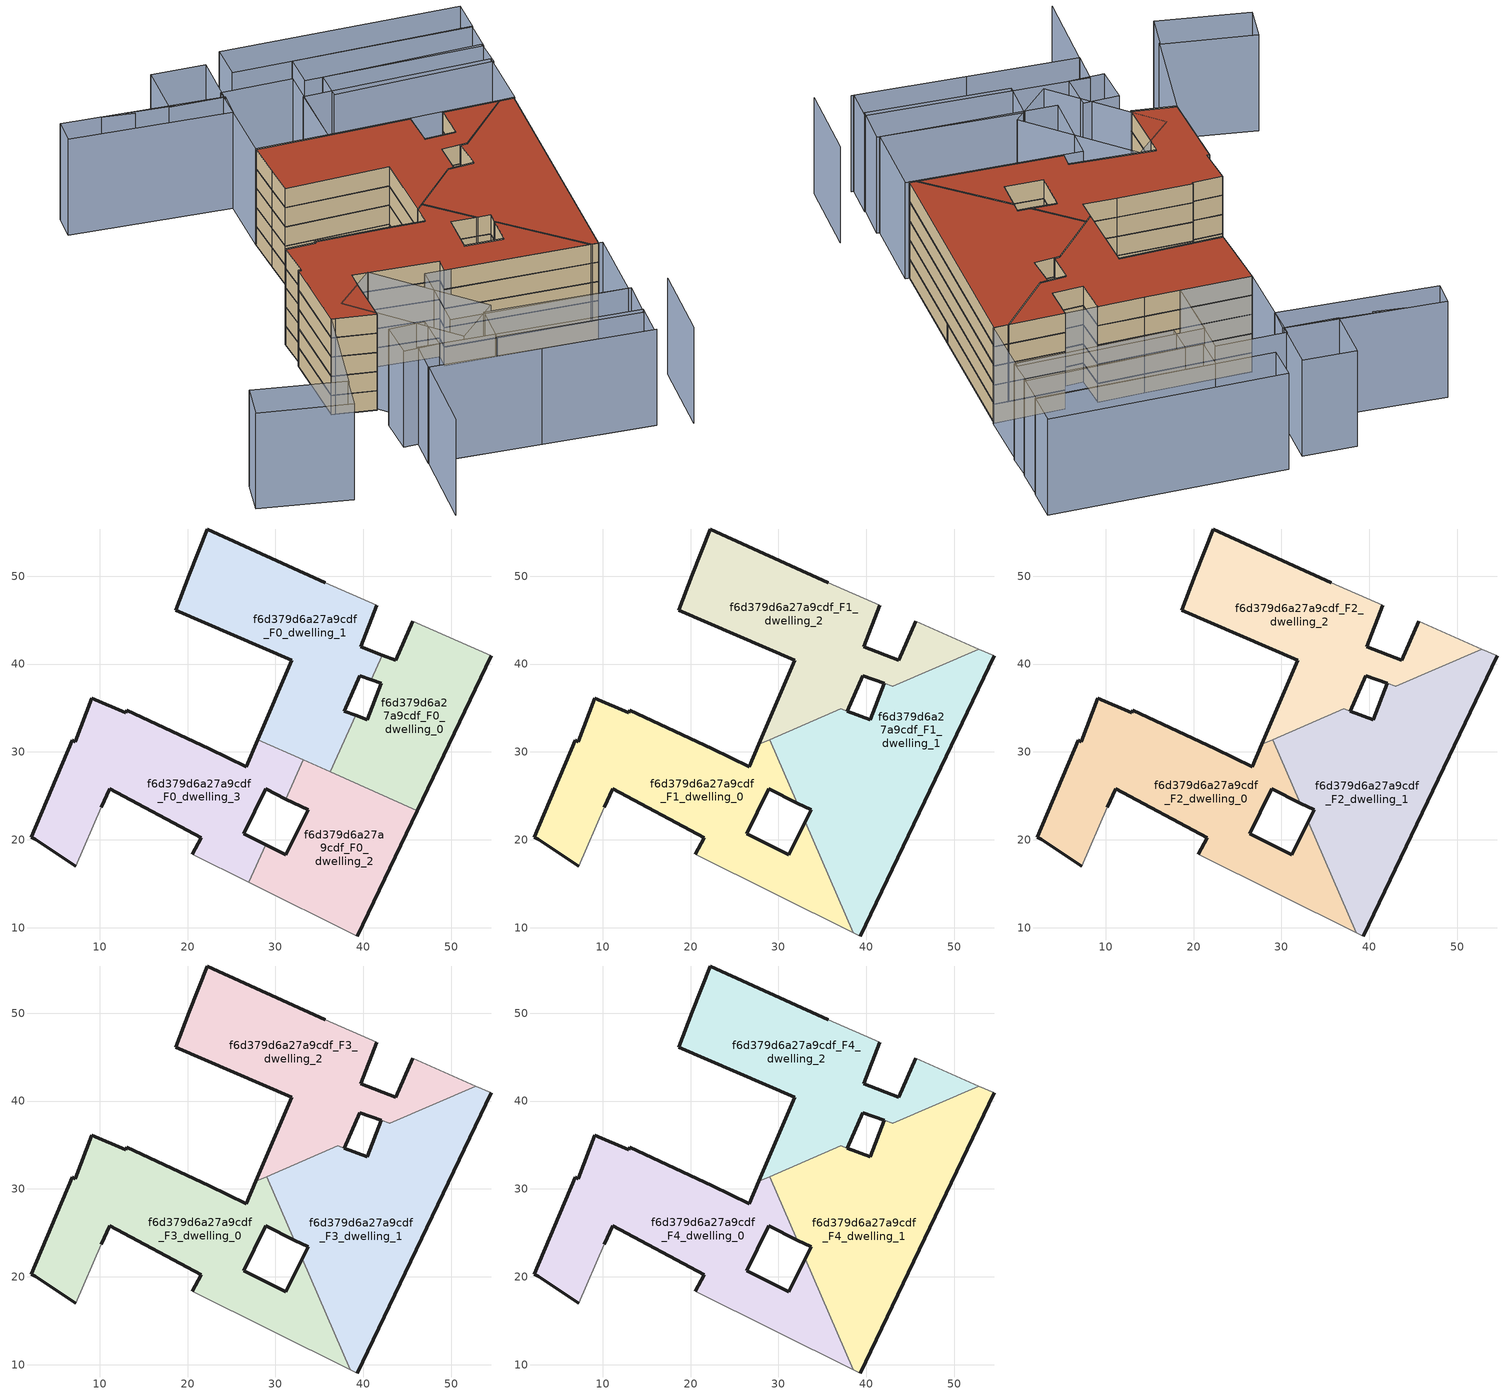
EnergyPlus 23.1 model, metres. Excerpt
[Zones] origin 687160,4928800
f6d379d6a27a9cdf_F0_dwelling_0
 floor ground (EU_floor_Construction): 46.1,23.32 54.52,40.92 45.61,44.87 43.67,40.41 42.17,41 40.92,38.2 42,37.81 40.44,33.65 39.11,34.15 36.24,27.72 z0
 wall outside (EU_wall_Construction): 54.52,40.92 46.1,23.32 / 39.11,34.15 40.44,33.65 42,37.81 40.92,38.2 / 42.17,41 43.67,40.41 45.61,44.87 z0:3
 wall to f6d379d6a27a9cdf_F0_dwelling_1 (EU_wall_Construction): 36.24,27.72 39.11,34.15 / 40.92,38.2 42.17,41 z0:3
 wall adiabatic (EU_wall_Construction): 45.61,44.87 54.52,40.92 z0:3
 wall to f6d379d6a27a9cdf_F0_dwelling_2 (EU_wall_Construction): 46.1,23.32 36.24,27.72 z0:3
f6d379d6a27a9cdf_F0_dwelling_1
 floor ground (EU_floor_Construction): 36.24,27.72 39.11,34.15 37.82,34.64 39.58,38.69 40.92,38.2 42.17,41 39.68,41.99 41.53,46.68 35.67,49.27 22.21,55.36 20.2,50.15 18.65,46.11 31.85,40.46 27.98,31.41 z0
 wall outside (EU_wall_Construction): 27.98,31.41 31.85,40.46 18.65,46.11 20.2,50.15 22.21,55.36 35.67,49.27 / 41.53,46.68 39.68,41.99 42.17,41 / 40.92,38.2 39.58,38.69 37.82,34.64 39.11,34.15 z0:3
 wall adiabatic (EU_wall_Construction): 35.67,49.27 41.53,46.68 z0:3
 wall to f6d379d6a27a9cdf_F0_dwelling_3 (EU_wall_Construction): 33.18,29.09 27.98,31.41 z0:3
 wall to f6d379d6a27a9cdf_F0_dwelling_2 (EU_wall_Construction): 36.24,27.73 33.19,29.09 z0:3
f6d379d6a27a9cdf_F0_dwelling_2
 floor ground (EU_floor_Construction): 39.29,9.07 46.1,23.32 33.19,29.09 31.2,24.64 33.7,23.41 31.19,18.31 28.88,19.45 26.96,15.17 z0
 wall outside (EU_wall_Construction): 46.1,23.32 39.29,9.07 / 28.88,19.45 31.19,18.31 33.7,23.41 31.2,24.64 z0:3
 wall to f6d379d6a27a9cdf_F0_dwelling_3 (EU_wall_Construction): 31.2,24.64 33.19,29.09 / 26.96,15.17 28.88,19.45 z0:3
 wall adiabatic (EU_wall_Construction): 39.29,9.07 26.96,15.17 z0:3
f6d379d6a27a9cdf_F0_dwelling_3
 floor ground (EU_floor_Construction): 28.88,19.45 26.37,20.69 28.87,25.79 31.2,24.64 33.19,29.09 27.98,31.41 26.65,28.3 22.46,30.37 13.06,34.72 12.95,34.46 9.1,36.1 7.23,31.19 6.9,31.33 2.24,20.31 2.67,20.07 7.31,17.01 10.18,23.74 11.17,25.79 21.55,20.23 20.54,18.34 26.96,15.17 z0
 wall outside (EU_wall_Construction): 7.31,17.01 2.67,20.07 2.24,20.31 6.9,31.33 7.23,31.19 9.1,36.1 12.95,34.46 13.06,34.72 22.46,30.37 26.65,28.3 27.98,31.41 / 31.2,24.64 28.87,25.79 26.37,20.69 28.88,19.45 / 20.54,18.34 21.55,20.23 11.17,25.79 10.18,23.74 z0:3
 wall adiabatic (EU_wall_Construction): 10.18,23.74 7.31,17.01 / 26.96,15.17 20.54,18.34 z0:3
f6d379d6a27a9cdf_F1_dwelling_0
 floor to f6d379d6a27a9cdf_F0_dwelling_3 (EU_floor_Construction): 26.96,15.17 28.88,19.45 26.37,20.69 28.87,25.79 31.2,24.64 31.57,25.48 29.24,30.85 28.5,31.18 27.75,30.86 26.65,28.3 22.46,30.37 13.06,34.72 12.95,34.46 9.1,36.1 7.23,31.19 6.9,31.33 2.24,20.31 2.67,20.07 7.31,17.01 10.18,23.74 11.17,25.79 21.55,20.23 20.54,18.34 z3
 floor to f6d379d6a27a9cdf_F0_dwelling_1 (EU_floor_Construction): 29.24,30.85 29.01,31.4 28.5,31.18 z3
 floor to f6d379d6a27a9cdf_F0_dwelling_2 (EU_floor_Construction): 38.51,9.46 33.05,22.07 31.19,18.31 28.88,19.45 26.96,15.17 z3; 32.13,24.18 31.57,25.48 31.2,24.64 z3
 wall outside (EU_wall_Construction): 7.31,17.01 2.67,20.07 2.24,20.31 6.9,31.33 7.23,31.19 9.1,36.1 12.95,34.46 13.06,34.72 22.46,30.37 26.65,28.3 27.75,30.86 / 32.13,24.18 28.87,25.79 28.78,25.59 26.37,20.69 31.19,18.31 33.05,22.07 / 20.54,18.34 21.55,20.23 11.17,25.79 10.18,23.74 z3:6
 wall adiabatic (EU_wall_Construction): 10.18,23.74 7.31,17.01 / 38.51,9.46 20.54,18.34 z3:6
 wall to f6d379d6a27a9cdf_F1_dwelling_1 (EU_wall_Construction): 29.01,31.4 32.13,24.18 / 33.05,22.07 38.51,9.46 z3:6
 wall to f6d379d6a27a9cdf_F1_dwelling_2 (EU_wall_Construction): 27.75,30.86 29.01,31.4 z3:6
f6d379d6a27a9cdf_F1_dwelling_1
 floor to f6d379d6a27a9cdf_F0_dwelling_0 (EU_floor_Construction): 46.1,23.32 54.52,40.92 52.77,41.7 42.98,37.45 42,37.81 40.44,33.65 39.11,34.15 36.24,27.72 z3
 floor to f6d379d6a27a9cdf_F0_dwelling_2 (EU_floor_Construction): 39.29,9.07 46.1,23.32 33.19,29.09 31.57,25.48 32.13,24.18 33.7,23.41 33.05,22.07 38.51,9.46 z3
 floor to f6d379d6a27a9cdf_F0_dwelling_3 (EU_floor_Construction): 31.57,25.48 33.19,29.09 29.24,30.85 z3
 floor to f6d379d6a27a9cdf_F0_dwelling_1 (EU_floor_Construction): 36.24,27.73 39.11,34.15 37.11,34.91 29.01,31.4 29.24,30.85 z3
 wall outside (EU_wall_Construction): 54.52,40.92 39.29,9.07 / 33.05,22.07 33.7,23.41 32.13,24.18 / 37.82,34.64 40.44,33.65 42,37.81 z3:6; 42.98,37.45,6 42.98,37.46,3 42.98,37.46,6
 wall adiabatic (EU_wall_Construction): 52.77,41.7 54.52,40.92 / 39.29,9.07 38.51,9.46 z3:6
 wall to f6d379d6a27a9cdf_F1_dwelling_2 (EU_wall_Construction): 42,37.81 42.98,37.45 / 42.98,37.46 52.77,41.7 / 29.01,31.4 37.11,34.91 37.82,34.64 z3:6
f6d379d6a27a9cdf_F1_dwelling_2
 floor to f6d379d6a27a9cdf_F0_dwelling_1 (EU_floor_Construction): 37.82,34.64 39.58,38.69 40.92,38.2 42.17,41 39.68,41.99 41.53,46.68 35.67,49.27 22.21,55.36 20.2,50.15 18.65,46.11 31.85,40.46 27.98,31.41 28.5,31.18 37.11,34.91 z3
 floor to f6d379d6a27a9cdf_F0_dwelling_0 (EU_floor_Construction): 52.77,41.7 45.61,44.87 43.67,40.41 42.17,41 40.92,38.2 42.98,37.46 z3
 floor to f6d379d6a27a9cdf_F0_dwelling_3 (EU_floor_Construction): 28.5,31.18 27.98,31.41 27.75,30.86 z3
 wall outside (EU_wall_Construction): 27.75,30.86 31.85,40.46 18.65,46.11 20.2,50.15 22.21,55.36 35.67,49.27 / 41.53,46.68 39.68,41.99 43.67,40.41 45.61,44.87 / 42,37.81 39.58,38.69 37.82,34.64 z3:6; 42.98,37.45,6 42.98,37.46,3 42.98,37.45,3
 wall adiabatic (EU_wall_Construction): 35.67,49.27 41.53,46.68 / 45.61,44.87 52.77,41.7 z3:6
f6d379d6a27a9cdf_F2_dwelling_0
 floor to f6d379d6a27a9cdf_F1_dwelling_0 (EU_floor_Construction): 38.51,9.46 33.05,22.07 31.19,18.31 26.37,20.69 28.78,25.59 28.87,25.79 32.13,24.18 29.01,31.4 27.75,30.86 26.65,28.3 22.46,30.37 13.06,34.72 12.95,34.46 9.1,36.1 7.23,31.19 6.9,31.33 2.24,20.31 2.67,20.07 7.31,17.01 10.18,23.74 11.17,25.79 21.55,20.23 20.54,18.34 z6
 wall outside (EU_wall_Construction): 7.31,17.01 2.67,20.07 2.24,20.31 6.9,31.33 7.23,31.19 9.1,36.1 12.95,34.46 13.06,34.72 22.46,30.37 26.65,28.3 27.75,30.86 / 32.13,24.18 28.87,25.79 28.78,25.59 26.37,20.69 31.19,18.31 33.05,22.07 / 20.54,18.34 21.55,20.23 11.17,25.79 10.18,23.74 z6:9
 wall adiabatic (EU_wall_Construction): 10.18,23.74 7.31,17.01 / 38.51,9.46 20.54,18.34 z6:9
 wall to f6d379d6a27a9cdf_F2_dwelling_1 (EU_wall_Construction): 29.01,31.4 32.13,24.18 / 33.05,22.07 38.51,9.46 z6:9
 wall to f6d379d6a27a9cdf_F2_dwelling_2 (EU_wall_Construction): 27.75,30.86 29.01,31.4 z6:9
f6d379d6a27a9cdf_F2_dwelling_1
 floor to f6d379d6a27a9cdf_F1_dwelling_1 (EU_floor_Construction): 39.29,9.07 54.52,40.92 52.77,41.7 42.98,37.45 42,37.81 40.44,33.65 37.11,34.91 29.01,31.4 32.13,24.18 33.7,23.41 33.05,22.07 38.51,9.46 z6
 wall outside (EU_wall_Construction): 54.52,40.92 39.29,9.07 / 33.05,22.07 33.7,23.41 32.13,24.18 / 37.82,34.64 40.44,33.65 42,37.81 z6:9; 42.98,37.45,9 42.98,37.46,6 42.98,37.46,9
 wall adiabatic (EU_wall_Construction): 52.77,41.7 54.52,40.92 / 39.29,9.07 38.51,9.46 z6:9
 wall to f6d379d6a27a9cdf_F2_dwelling_2 (EU_wall_Construction): 42,37.81 42.98,37.45 / 42.98,37.46 52.77,41.7 / 29.01,31.4 37.11,34.91 37.82,34.64 z6:9
f6d379d6a27a9cdf_F2_dwelling_2
 floor to f6d379d6a27a9cdf_F1_dwelling_2 (EU_floor_Construction): 52.77,41.7 45.61,44.87 43.67,40.41 39.68,41.99 41.53,46.68 35.67,49.27 22.21,55.36 20.2,50.15 18.65,46.11 31.85,40.46 27.75,30.86 37.11,34.91 37.82,34.64 39.58,38.69 42.98,37.45 z6
 wall outside (EU_wall_Construction): 27.75,30.86 31.85,40.46 18.65,46.11 20.2,50.15 22.21,55.36 35.67,49.27 / 41.53,46.68 39.68,41.99 43.67,40.41 45.61,44.87 / 42,37.81 39.58,38.69 37.82,34.64 z6:9; 42.98,37.45,9 42.98,37.46,6 42.98,37.45,6
 wall adiabatic (EU_wall_Construction): 35.67,49.27 41.53,46.68 / 45.61,44.87 52.77,41.7 z6:9
f6d379d6a27a9cdf_F3_dwelling_0
 floor to f6d379d6a27a9cdf_F2_dwelling_0 (EU_floor_Construction): 38.51,9.46 33.05,22.07 31.19,18.31 26.37,20.69 28.78,25.59 28.87,25.79 32.13,24.18 29.01,31.4 27.75,30.86 26.65,28.3 22.46,30.37 13.06,34.72 12.95,34.46 9.1,36.1 7.23,31.19 6.9,31.33 2.24,20.31 2.67,20.07 7.31,17.01 10.18,23.74 11.17,25.79 21.55,20.23 20.54,18.34 z9
 wall outside (EU_wall_Construction): 7.31,17.01 2.67,20.07 2.24,20.31 6.9,31.33 7.23,31.19 9.1,36.1 12.95,34.46 13.06,34.72 22.46,30.37 26.65,28.3 27.75,30.86 / 32.13,24.18 28.87,25.79 28.78,25.59 26.37,20.69 31.19,18.31 33.05,22.07 / 20.54,18.34 21.55,20.23 11.17,25.79 10.18,23.74 z9:12
 wall adiabatic (EU_wall_Construction): 10.18,23.74 7.31,17.01 / 38.51,9.46 20.54,18.34 z9:12
 wall to f6d379d6a27a9cdf_F3_dwelling_1 (EU_wall_Construction): 29.01,31.4 32.13,24.18 / 33.05,22.07 38.51,9.46 z9:12
 wall to f6d379d6a27a9cdf_F3_dwelling_2 (EU_wall_Construction): 27.75,30.86 29.01,31.4 z9:12
f6d379d6a27a9cdf_F3_dwelling_1
 floor to f6d379d6a27a9cdf_F2_dwelling_1 (EU_floor_Construction): 39.29,9.07 54.52,40.92 52.77,41.7 42.98,37.45 42,37.81 40.44,33.65 37.11,34.91 29.01,31.4 32.13,24.18 33.7,23.41 33.05,22.07 38.51,9.46 z9
 wall outside (EU_wall_Construction): 54.52,40.92 39.29,9.07 / 33.05,22.07 33.7,23.41 32.13,24.18 / 37.82,34.64 40.44,33.65 42,37.81 z9:12; 42.98,37.45,12 42.98,37.46,9 42.98,37.46,12
 wall adiabatic (EU_wall_Construction): 52.77,41.7 54.52,40.92 / 39.29,9.07 38.51,9.46 z9:12
 wall to f6d379d6a27a9cdf_F3_dwelling_2 (EU_wall_Construction): 42,37.81 42.98,37.45 / 42.98,37.46 52.77,41.7 / 29.01,31.4 37.11,34.91 37.82,34.64 z9:12
f6d379d6a27a9cdf_F3_dwelling_2
 floor to f6d379d6a27a9cdf_F2_dwelling_2 (EU_floor_Construction): 52.77,41.7 45.61,44.87 43.67,40.41 39.68,41.99 41.53,46.68 35.67,49.27 22.21,55.36 20.2,50.15 18.65,46.11 31.85,40.46 27.75,30.86 37.11,34.91 37.82,34.64 39.58,38.69 42.98,37.45 z9
 wall outside (EU_wall_Construction): 27.75,30.86 31.85,40.46 18.65,46.11 20.2,50.15 22.21,55.36 35.67,49.27 / 41.53,46.68 39.68,41.99 43.67,40.41 45.61,44.87 / 42,37.81 39.58,38.69 37.82,34.64 z9:12; 42.98,37.45,12 42.98,37.46,9 42.98,37.45,9
 wall adiabatic (EU_wall_Construction): 35.67,49.27 41.53,46.68 / 45.61,44.87 52.77,41.7 z9:12
f6d379d6a27a9cdf_F4_dwelling_0
 floor to f6d379d6a27a9cdf_F3_dwelling_0 (EU_floor_Construction): 38.51,9.46 33.05,22.07 31.19,18.31 26.37,20.69 28.78,25.59 28.87,25.79 32.13,24.18 29.01,31.4 27.75,30.86 26.65,28.3 22.46,30.37 13.06,34.72 12.95,34.46 9.1,36.1 7.23,31.19 6.9,31.33 2.24,20.31 2.67,20.07 7.31,17.01 10.18,23.74 11.17,25.79 21.55,20.23 20.54,18.34 z12
 wall outside (EU_wall_Construction): 7.31,17.01 2.67,20.07 2.24,20.31 6.9,31.33 7.23,31.19 9.1,36.1 12.95,34.46 13.06,34.72 22.46,30.37 26.65,28.3 27.75,30.86 / 32.13,24.18 28.87,25.79 28.78,25.59 26.37,20.69 31.19,18.31 33.05,22.07 / 20.54,18.34 21.55,20.23 11.17,25.79 10.18,23.74 z12:15
 wall adiabatic (EU_wall_Construction): 10.18,23.74 7.31,17.01 / 38.51,9.46 20.54,18.34 z12:15
 wall to f6d379d6a27a9cdf_F4_dwelling_1 (EU_wall_Construction): 29.01,31.4 32.13,24.18 / 33.05,22.07 38.51,9.46 z12:15
 wall to f6d379d6a27a9cdf_F4_dwelling_2 (EU_wall_Construction): 27.75,30.86 29.01,31.4 z12:15
 roof outside (EU_roof_Construction): 29.01,31.4 32.13,24.18 28.87,25.79 28.78,25.59 26.37,20.69 31.19,18.31 33.05,22.07 38.51,9.46 20.54,18.34 21.55,20.23 11.17,25.79 10.18,23.74 7.31,17.01 2.67,20.07 2.24,20.31 6.9,31.33 7.23,31.19 9.1,36.1 12.95,34.46 13.06,34.72 22.46,30.37 26.65,28.3 27.75,30.86 z15
f6d379d6a27a9cdf_F4_dwelling_1
 floor to f6d379d6a27a9cdf_F3_dwelling_1 (EU_floor_Construction): 39.29,9.07 54.52,40.92 52.77,41.7 42.98,37.45 42,37.81 40.44,33.65 37.11,34.91 29.01,31.4 32.13,24.18 33.7,23.41 33.05,22.07 38.51,9.46 z12
 wall outside (EU_wall_Construction): 54.52,40.92 39.29,9.07 / 33.05,22.07 33.7,23.41 32.13,24.18 / 37.82,34.64 40.44,33.65 42,37.81 z12:15; 42.98,37.45,15 42.98,37.46,12 42.98,37.46,15
 wall adiabatic (EU_wall_Construction): 52.77,41.7 54.52,40.92 / 39.29,9.07 38.51,9.46 z12:15
 wall to f6d379d6a27a9cdf_F4_dwelling_2 (EU_wall_Construction): 42,37.81 42.98,37.45 / 42.98,37.46 52.77,41.7 / 29.01,31.4 37.11,34.91 37.82,34.64 z12:15
 roof outside (EU_roof_Construction): 54.52,40.92 39.29,9.07 38.51,9.46 33.05,22.07 33.7,23.41 32.13,24.18 29.01,31.4 37.11,34.91 40.44,33.65 42,37.81 42.98,37.45 52.77,41.7 z15
f6d379d6a27a9cdf_F4_dwelling_2
 floor to f6d379d6a27a9cdf_F3_dwelling_2 (EU_floor_Construction): 52.77,41.7 45.61,44.87 43.67,40.41 39.68,41.99 41.53,46.68 35.67,49.27 22.21,55.36 20.2,50.15 18.65,46.11 31.85,40.46 27.75,30.86 37.11,34.91 37.82,34.64 39.58,38.69 42.98,37.45 z12
 wall outside (EU_wall_Construction): 27.75,30.86 31.85,40.46 18.65,46.11 20.2,50.15 22.21,55.36 35.67,49.27 / 41.53,46.68 39.68,41.99 43.67,40.41 45.61,44.87 / 42,37.81 39.58,38.69 37.82,34.64 z12:15; 42.98,37.45,15 42.98,37.46,12 42.98,37.45,12
 wall adiabatic (EU_wall_Construction): 35.67,49.27 41.53,46.68 / 45.61,44.87 52.77,41.7 z12:15
 roof outside (EU_roof_Construction): 45.61,44.87 52.77,41.7 42.98,37.45 39.58,38.69 37.82,34.64 37.11,34.91 27.75,30.86 31.85,40.46 18.65,46.11 20.2,50.15 22.21,55.36 35.67,49.27 41.53,46.68 39.68,41.99 43.67,40.41 z15
shading: 34.78,-13.46 40.19,-2.93 / -2,-7.45 3.66,3.59 / 3.66,3.59 31.04,-10.45 / 2.24,20.31 -6.12,8.34 / 21.56,69.78 15.81,72.86 / 16.64,72.04 12.87,74.35 / 30.73,-10.29 3.63,3.61 / 3.63,3.61 5.84,7.93 / 5.84,7.93 32.95,-5.97 / 32.95,-5.97 30.73,-10.29 / 17.57,7.8 35.23,-1.27 / 35.23,-1.27 32.56,-6.46 / 32.56,-6.46 14.91,2.61 / 14.91,2.61 17.57,7.8 / 18.18,19.51 39.8,8.83 / 39.8,8.83 34.89,-1.1 / 34.89,-1.1 13.28,9.58 / 13.28,9.58 18.18,19.51 / -9.09,4.15 -19.73,11.42 / -19.73,11.42 -16.73,15.82 / -16.73,15.82 -6.09,8.55 / -6.09,8.55 -9.09,4.15 / 10.55,11.52 8.39,6.53 / 8.39,6.53 3.87,8.49 / 3.87,8.49 6.02,13.48 / 6.02,13.48 10.55,11.52 / 13.06,24.83 19.29,8.36 / 19.29,8.36 11.91,5.56 / 11.91,5.56 5.67,22.03 / 5.67,22.03 13.06,24.83 / 54.71,40.84 31.16,51.27 / 31.16,51.27 34.94,59.79 / 34.94,59.79 58.48,49.36 / 58.48,49.36 54.71,40.84 / 39.83,61.29 60.05,52.61 / 60.05,52.61 58.36,48.68 / 58.36,48.68 38.15,57.36 / 38.15,57.36 39.83,61.29 / 31.2,51.29 22.2,55.36 / 22.2,55.36 27.85,67.83 / 27.85,67.83 36.84,63.76 / 36.84,63.76 31.2,51.29 / 39.61,66.69 61.93,56.5 / 61.93,56.5 59.93,52.11 / 59.93,52.11 37.61,62.3 / 37.61,62.3 39.61,66.69 / 34.31,74.8 64.05,60.89 / 64.05,60.89 61.89,56.27 / 61.89,56.27 32.15,70.18 / 32.15,70.18 34.31,74.8 / 25.93,63.44 6.23,73.69 / 6.23,73.69 7.97,77.03 / 7.97,77.03 27.67,66.78 / 27.67,66.78 25.93,63.44 / 30.95,73.83 27.48,66.75 / 27.48,66.75 20.79,70.03 / 20.79,70.03 24.26,77.11 / 24.26,77.11 30.95,73.83 z0:15
[Building]
EU S2 Campaign: North Axis=0; Terrain=City; Solar Distribution=FullExterior
[Site:Location]
Bologna: Latitude=44.5; Longitude=11.25; Time Zone=1; Elevation=37
[SizingPeriod:WeatherFileDays]
AnnualSizingPeriod: Begin Month=1; Begin Day of Month=1; End Month=12; End Day of Month=31; Day of Week for Start Day=Monday; Use Weather File Daylight Saving Period=No; Use Weather File Rain and Snow Indicators=No
[MATERIAL]
EU_InternalMass_Material: Roughness=MediumRough; Thickness=0.1; Conductivity=1; Density=1800; Specific Heat=900; Thermal Absorptance=0.9; Solar Absorptance=0.7; Visible Absorptance=0.7
[MATERIAL:NOMASS] Roughness=MediumRough; Thermal Absorptance=0.9; Solar Absorptance=0.7; Visible Absorptance=0.7
Name | Thermal Resistance
EU_wall_NoMass | 0.905828
EU_roof_NoMass | 0.37593
EU_floor_NoMass | 0.67114
[CONSTRUCTION]
EU_wall_Construction: EU_wall_NoMass
EU_roof_Construction: EU_roof_NoMass
EU_floor_Construction: EU_floor_NoMass
EU_InternalMass_Construction: EU_InternalMass_Material
[ZONE] Type=1; Multiplier=1; Ceiling Height=autocalculate; Floor Area=autocalculate; Part of Total Floor Area=Yes
Name | Volume
f6d379d6a27a9cdf_F0_dwelling_0 | 606.054
f6d379d6a27a9cdf_F1_dwelling_0; f6d379d6a27a9cdf_F2_dwelling_0; f6d379d6a27a9cdf_F3_dwelling_0; f6d379d6a27a9cdf_F4_dwelling_0 | 1055.03
f6d379d6a27a9cdf_F0_dwelling_1 | 902.073
f6d379d6a27a9cdf_F1_dwelling_1; f6d379d6a27a9cdf_F2_dwelling_1; f6d379d6a27a9cdf_F3_dwelling_1; f6d379d6a27a9cdf_F4_dwelling_1 | 1055.72
f6d379d6a27a9cdf_F0_dwelling_2 | 603.71
f6d379d6a27a9cdf_F1_dwelling_2 | 905.522
f6d379d6a27a9cdf_F2_dwelling_2; f6d379d6a27a9cdf_F3_dwelling_2; f6d379d6a27a9cdf_F4_dwelling_2 | 905.539
f6d379d6a27a9cdf_F0_dwelling_3 | 904.419
[INTERNALMASS] Construction=EU_InternalMass_Construction
Name | Zone or ZoneList | Surface Area
f6d379d6a27a9cdf_F0_dwelling_0_EU_InternalMass | f6d379d6a27a9cdf_F0_dwelling_0 | 202.018
f6d379d6a27a9cdf_F0_dwelling_1_EU_InternalMass | f6d379d6a27a9cdf_F0_dwelling_1 | 300.691
f6d379d6a27a9cdf_F0_dwelling_2_EU_InternalMass | f6d379d6a27a9cdf_F0_dwelling_2 | 201.236
f6d379d6a27a9cdf_F0_dwelling_3_EU_InternalMass | f6d379d6a27a9cdf_F0_dwelling_3 | 301.473
f6d379d6a27a9cdf_F1_dwelling_0_EU_InternalMass | f6d379d6a27a9cdf_F1_dwelling_0 | 351.677
f6d379d6a27a9cdf_F1_dwelling_1_EU_InternalMass | f6d379d6a27a9cdf_F1_dwelling_1 | 351.9
f6d379d6a27a9cdf_F1_dwelling_2_EU_InternalMass | f6d379d6a27a9cdf_F1_dwelling_2 | 301.847
f6d379d6a27a9cdf_F2_dwelling_0_EU_InternalMass | f6d379d6a27a9cdf_F2_dwelling_0 | 351.677
f6d379d6a27a9cdf_F2_dwelling_1_EU_InternalMass | f6d379d6a27a9cdf_F2_dwelling_1 | 351.9
f6d379d6a27a9cdf_F2_dwelling_2_EU_InternalMass | f6d379d6a27a9cdf_F2_dwelling_2 | 301.847
f6d379d6a27a9cdf_F3_dwelling_0_EU_InternalMass | f6d379d6a27a9cdf_F3_dwelling_0 | 351.677
f6d379d6a27a9cdf_F3_dwelling_1_EU_InternalMass | f6d379d6a27a9cdf_F3_dwelling_1 | 351.9
f6d379d6a27a9cdf_F3_dwelling_2_EU_InternalMass | f6d379d6a27a9cdf_F3_dwelling_2 | 301.847
f6d379d6a27a9cdf_F4_dwelling_0_EU_InternalMass | f6d379d6a27a9cdf_F4_dwelling_0 | 351.677
f6d379d6a27a9cdf_F4_dwelling_1_EU_InternalMass | f6d379d6a27a9cdf_F4_dwelling_1 | 351.9
f6d379d6a27a9cdf_F4_dwelling_2_EU_InternalMass | f6d379d6a27a9cdf_F4_dwelling_2 | 301.847
[OTHEREQUIPMENT] Fuel Type=Electricity; Design Level Calculation Method=Watts/Area; Power per Zone Floor Area=1; Fraction Latent=0; Fraction Radiant=0; Fraction Lost=0; Carbon Dioxide Generation Rate=0; EndUse Subcategory=EU_Step8_InternalGains
Name | Zone or ZoneList or Space or SpaceList | Schedule
EU_Step8_InternalGain_f6d379d6a27a9cdf_F0_dwelling_0_f000 | f6d379d6a27a9cdf_F0_dwelling_0 | EU_Step8_GainSchedule_f6d379d6a27a9cdf_F0_dwelling_0_f000
EU_Step8_InternalGain_f6d379d6a27a9cdf_F0_dwelling_1_f000 | f6d379d6a27a9cdf_F0_dwelling_1 | EU_Step8_GainSchedule_f6d379d6a27a9cdf_F0_dwelling_1_f000
EU_Step8_InternalGain_f6d379d6a27a9cdf_F0_dwelling_2_f000 | f6d379d6a27a9cdf_F0_dwelling_2 | EU_Step8_GainSchedule_f6d379d6a27a9cdf_F0_dwelling_2_f000
EU_Step8_InternalGain_f6d379d6a27a9cdf_F0_dwelling_3_f000 | f6d379d6a27a9cdf_F0_dwelling_3 | EU_Step8_GainSchedule_f6d379d6a27a9cdf_F0_dwelling_3_f000
EU_Step8_InternalGain_f6d379d6a27a9cdf_F1_dwelling_0_f000 | f6d379d6a27a9cdf_F1_dwelling_0 | EU_Step8_GainSchedule_f6d379d6a27a9cdf_F1_dwelling_0_f000
EU_Step8_InternalGain_f6d379d6a27a9cdf_F1_dwelling_1_f000 | f6d379d6a27a9cdf_F1_dwelling_1 | EU_Step8_GainSchedule_f6d379d6a27a9cdf_F1_dwelling_1_f000
EU_Step8_InternalGain_f6d379d6a27a9cdf_F1_dwelling_2_f000 | f6d379d6a27a9cdf_F1_dwelling_2 | EU_Step8_GainSchedule_f6d379d6a27a9cdf_F1_dwelling_2_f000
EU_Step8_InternalGain_f6d379d6a27a9cdf_F2_dwelling_0_f000 | f6d379d6a27a9cdf_F2_dwelling_0 | EU_Step8_GainSchedule_f6d379d6a27a9cdf_F2_dwelling_0_f000
EU_Step8_InternalGain_f6d379d6a27a9cdf_F2_dwelling_1_f000 | f6d379d6a27a9cdf_F2_dwelling_1 | EU_Step8_GainSchedule_f6d379d6a27a9cdf_F2_dwelling_1_f000
EU_Step8_InternalGain_f6d379d6a27a9cdf_F2_dwelling_2_f000 | f6d379d6a27a9cdf_F2_dwelling_2 | EU_Step8_GainSchedule_f6d379d6a27a9cdf_F2_dwelling_2_f000
EU_Step8_InternalGain_f6d379d6a27a9cdf_F3_dwelling_0_f000 | f6d379d6a27a9cdf_F3_dwelling_0 | EU_Step8_GainSchedule_f6d379d6a27a9cdf_F3_dwelling_0_f000
EU_Step8_InternalGain_f6d379d6a27a9cdf_F3_dwelling_1_f000 | f6d379d6a27a9cdf_F3_dwelling_1 | EU_Step8_GainSchedule_f6d379d6a27a9cdf_F3_dwelling_1_f000
EU_Step8_InternalGain_f6d379d6a27a9cdf_F3_dwelling_2_f000 | f6d379d6a27a9cdf_F3_dwelling_2 | EU_Step8_GainSchedule_f6d379d6a27a9cdf_F3_dwelling_2_f000
EU_Step8_InternalGain_f6d379d6a27a9cdf_F4_dwelling_0_f000 | f6d379d6a27a9cdf_F4_dwelling_0 | EU_Step8_GainSchedule_f6d379d6a27a9cdf_F4_dwelling_0_f000
EU_Step8_InternalGain_f6d379d6a27a9cdf_F4_dwelling_1_f000 | f6d379d6a27a9cdf_F4_dwelling_1 | EU_Step8_GainSchedule_f6d379d6a27a9cdf_F4_dwelling_1_f000
EU_Step8_InternalGain_f6d379d6a27a9cdf_F4_dwelling_2_f000 | f6d379d6a27a9cdf_F4_dwelling_2 | EU_Step8_GainSchedule_f6d379d6a27a9cdf_F4_dwelling_2_f000
[ZONEVENTILATION:DESIGNFLOWRATE] Schedule=EU_AlwaysOn; Design Flow Rate Calculation Method=AirChanges/Hour; Air Changes per Hour=0.73129; Ventilation Type=Natural; Fan Pressure Rise=0; Fan Total Efficiency=1; Constant Term Coefficient=1; Temperature Term Coefficient=0; Velocity Term Coefficient=0; Velocity Squared Term Coefficient=0; Minimum Indoor Temperature=-100; Maximum Indoor Temperature=100; Delta Temperature=-100; Minimum Outdoor Temperature=-100; Maximum Outdoor Temperature=100; Maximum Wind Speed=40
Name | Zone or ZoneList or Space or SpaceList
EU_ConstantAir_f6d379d6a27a9cdf_F0_dwelling_0 | f6d379d6a27a9cdf_F0_dwelling_0
EU_ConstantAir_f6d379d6a27a9cdf_F0_dwelling_1 | f6d379d6a27a9cdf_F0_dwelling_1
EU_ConstantAir_f6d379d6a27a9cdf_F0_dwelling_2 | f6d379d6a27a9cdf_F0_dwelling_2
EU_ConstantAir_f6d379d6a27a9cdf_F0_dwelling_3 | f6d379d6a27a9cdf_F0_dwelling_3
EU_ConstantAir_f6d379d6a27a9cdf_F1_dwelling_0 | f6d379d6a27a9cdf_F1_dwelling_0
EU_ConstantAir_f6d379d6a27a9cdf_F1_dwelling_1 | f6d379d6a27a9cdf_F1_dwelling_1
EU_ConstantAir_f6d379d6a27a9cdf_F1_dwelling_2 | f6d379d6a27a9cdf_F1_dwelling_2
EU_ConstantAir_f6d379d6a27a9cdf_F2_dwelling_0 | f6d379d6a27a9cdf_F2_dwelling_0
EU_ConstantAir_f6d379d6a27a9cdf_F2_dwelling_1 | f6d379d6a27a9cdf_F2_dwelling_1
EU_ConstantAir_f6d379d6a27a9cdf_F2_dwelling_2 | f6d379d6a27a9cdf_F2_dwelling_2
EU_ConstantAir_f6d379d6a27a9cdf_F3_dwelling_0 | f6d379d6a27a9cdf_F3_dwelling_0
EU_ConstantAir_f6d379d6a27a9cdf_F3_dwelling_1 | f6d379d6a27a9cdf_F3_dwelling_1
EU_ConstantAir_f6d379d6a27a9cdf_F3_dwelling_2 | f6d379d6a27a9cdf_F3_dwelling_2
EU_ConstantAir_f6d379d6a27a9cdf_F4_dwelling_0 | f6d379d6a27a9cdf_F4_dwelling_0
EU_ConstantAir_f6d379d6a27a9cdf_F4_dwelling_1 | f6d379d6a27a9cdf_F4_dwelling_1
EU_ConstantAir_f6d379d6a27a9cdf_F4_dwelling_2 | f6d379d6a27a9cdf_F4_dwelling_2
[HVACTEMPLATE:THERMOSTAT] Constant Heating Setpoint=20; Constant Cooling Setpoint=50
EU_HeatOnly_f6d379d6a27a9cdf_F0_dwelling_0; EU_HeatOnly_f6d379d6a27a9cdf_F0_dwelling_1; EU_HeatOnly_f6d379d6a27a9cdf_F0_dwelling_2; EU_HeatOnly_f6d379d6a27a9cdf_F0_dwelling_3; EU_HeatOnly_f6d379d6a27a9cdf_F1_dwelling_0; EU_HeatOnly_f6d379d6a27a9cdf_F1_dwelling_1; EU_HeatOnly_f6d379d6a27a9cdf_F1_dwelling_2; EU_HeatOnly_f6d379d6a27a9cdf_F2_dwelling_0; EU_HeatOnly_f6d379d6a27a9cdf_F2_dwelling_1; EU_HeatOnly_f6d379d6a27a9cdf_F2_dwelling_2; EU_HeatOnly_f6d379d6a27a9cdf_F3_dwelling_0; EU_HeatOnly_f6d379d6a27a9cdf_F3_dwelling_1; EU_HeatOnly_f6d379d6a27a9cdf_F3_dwelling_2; EU_HeatOnly_f6d379d6a27a9cdf_F4_dwelling_0; EU_HeatOnly_f6d379d6a27a9cdf_F4_dwelling_1; EU_HeatOnly_f6d379d6a27a9cdf_F4_dwelling_2
[HVACTEMPLATE:ZONE:IDEALLOADSAIRSYSTEM] System Availability Schedule=EU_AlwaysOn; Maximum Heating Supply Air Temperature=50; Minimum Cooling Supply Air Temperature=13; Maximum Heating Supply Air Humidity Ratio=0.0156; Minimum Cooling Supply Air Humidity Ratio=0.0077; Heating Limit=NoLimit; Cooling Limit=NoLimit; Heating Availability Schedule=EU_AlwaysOn; Cooling Availability Schedule=EU_CoolingOff; Dehumidification Control Type=ConstantSensibleHeatRatio; Cooling Sensible Heat Ratio=0.7; Dehumidification Setpoint=60; Humidification Control Type=None; Humidification Setpoint=30; Outdoor Air Method=None; Outdoor Air Flow Rate per Person=0.00944; Outdoor Air Flow Rate per Zone Floor Area=0; Outdoor Air Flow Rate per Zone=0; Demand Controlled Ventilation Type=None; Outdoor Air Economizer Type=NoEconomizer; Heat Recovery Type=None; Sensible Heat Recovery Effectiveness=0.7; Latent Heat Recovery Effectiveness=0.65
Name | Template Thermostat
f6d379d6a27a9cdf_F0_dwelling_0 | EU_HeatOnly_f6d379d6a27a9cdf_F0_dwelling_0
f6d379d6a27a9cdf_F0_dwelling_1 | EU_HeatOnly_f6d379d6a27a9cdf_F0_dwelling_1
f6d379d6a27a9cdf_F0_dwelling_2 | EU_HeatOnly_f6d379d6a27a9cdf_F0_dwelling_2
f6d379d6a27a9cdf_F0_dwelling_3 | EU_HeatOnly_f6d379d6a27a9cdf_F0_dwelling_3
f6d379d6a27a9cdf_F1_dwelling_0 | EU_HeatOnly_f6d379d6a27a9cdf_F1_dwelling_0
f6d379d6a27a9cdf_F1_dwelling_1 | EU_HeatOnly_f6d379d6a27a9cdf_F1_dwelling_1
f6d379d6a27a9cdf_F1_dwelling_2 | EU_HeatOnly_f6d379d6a27a9cdf_F1_dwelling_2
f6d379d6a27a9cdf_F2_dwelling_0 | EU_HeatOnly_f6d379d6a27a9cdf_F2_dwelling_0
f6d379d6a27a9cdf_F2_dwelling_1 | EU_HeatOnly_f6d379d6a27a9cdf_F2_dwelling_1
f6d379d6a27a9cdf_F2_dwelling_2 | EU_HeatOnly_f6d379d6a27a9cdf_F2_dwelling_2
f6d379d6a27a9cdf_F3_dwelling_0 | EU_HeatOnly_f6d379d6a27a9cdf_F3_dwelling_0
f6d379d6a27a9cdf_F3_dwelling_1 | EU_HeatOnly_f6d379d6a27a9cdf_F3_dwelling_1
f6d379d6a27a9cdf_F3_dwelling_2 | EU_HeatOnly_f6d379d6a27a9cdf_F3_dwelling_2
f6d379d6a27a9cdf_F4_dwelling_0 | EU_HeatOnly_f6d379d6a27a9cdf_F4_dwelling_0
f6d379d6a27a9cdf_F4_dwelling_1 | EU_HeatOnly_f6d379d6a27a9cdf_F4_dwelling_1
f6d379d6a27a9cdf_F4_dwelling_2 | EU_HeatOnly_f6d379d6a27a9cdf_F4_dwelling_2
[SIZING:ZONE] Zone Cooling Design Supply Air Temperature Input Method=SupplyAirTemperature; Zone Cooling Design Supply Air Temperature=13; Zone Heating Design Supply Air Temperature Input Method=SupplyAirTemperature; Zone Heating Design Supply Air Temperature=50; Zone Cooling Design Supply Air Humidity Ratio=0.008; Zone Heating Design Supply Air Humidity Ratio=0.008; Cooling Design Air Flow Method=DesignDay; Cooling Design Air Flow Rate=0; Cooling Minimum Air Flow per Zone Floor Area=0.000762; Cooling Minimum Air Flow=0; Cooling Minimum Air Flow Fraction=0.2; Heating Design Air Flow Method=DesignDay; Heating Design Air Flow Rate=0; Heating Maximum Air Flow per Zone Floor Area=0.002032; Heating Maximum Air Flow=0.141576; Heating Maximum Air Flow Fraction=0.3; Account for Dedicated Outdoor Air System=No; Dedicated Outdoor Air System Control Strategy=NeutralSupplyAir; Dedicated Outdoor Air Low Setpoint Temperature for Design=autosize; Dedicated Outdoor Air High Setpoint Temperature for Design=autosize; Zone Load Sizing Method=Sensible Load Only No Latent Load; Zone Latent Cooling Design Supply Air Humidity Ratio Input Method=HumidityRatioDifference; Zone Cooling Design Supply Air Humidity Ratio Difference=0.005; Zone Latent Heating Design Supply Air Humidity Ratio Input Method=HumidityRatioDifference; Zone Humidification Design Supply Air Humidity Ratio Difference=0.005
f6d379d6a27a9cdf_F0_dwelling_0; f6d379d6a27a9cdf_F0_dwelling_1; f6d379d6a27a9cdf_F0_dwelling_2; f6d379d6a27a9cdf_F0_dwelling_3; f6d379d6a27a9cdf_F1_dwelling_0; f6d379d6a27a9cdf_F1_dwelling_1; f6d379d6a27a9cdf_F1_dwelling_2; f6d379d6a27a9cdf_F2_dwelling_0; f6d379d6a27a9cdf_F2_dwelling_1; f6d379d6a27a9cdf_F2_dwelling_2; f6d379d6a27a9cdf_F3_dwelling_0; f6d379d6a27a9cdf_F3_dwelling_1; f6d379d6a27a9cdf_F3_dwelling_2; f6d379d6a27a9cdf_F4_dwelling_0; f6d379d6a27a9cdf_F4_dwelling_1; f6d379d6a27a9cdf_F4_dwelling_2
[SCHEDULE:CONSTANT]
Name | Hourly Value
EU_AlwaysOn | 1
EU_CoolingOff | 0
[SCHEDULE:FILE] Column Number=1; Rows to Skip at Top=0; Number of Hours of Data=8760; Column Separator=Comma; Interpolate to Timestep=No; Minutes per Item=60; Adjust Schedule for Daylight Savings=Yes
Name | File
EU_Step8_GainSchedule_f6d379d6a27a9cdf_F0_dwelling_0_f000 | ../../schedules/f6d379d6a27a9cdf/f6d379d6a27a9cdf_F0_dwelling_0_f000_gain.csv
EU_Step8_GainSchedule_f6d379d6a27a9cdf_F0_dwelling_1_f000 | ../../schedules/f6d379d6a27a9cdf/f6d379d6a27a9cdf_F0_dwelling_1_f000_gain.csv
EU_Step8_GainSchedule_f6d379d6a27a9cdf_F0_dwelling_2_f000 | ../../schedules/f6d379d6a27a9cdf/f6d379d6a27a9cdf_F0_dwelling_2_f000_gain.csv
EU_Step8_GainSchedule_f6d379d6a27a9cdf_F0_dwelling_3_f000 | ../../schedules/f6d379d6a27a9cdf/f6d379d6a27a9cdf_F0_dwelling_3_f000_gain.csv
EU_Step8_GainSchedule_f6d379d6a27a9cdf_F1_dwelling_0_f000 | ../../schedules/f6d379d6a27a9cdf/f6d379d6a27a9cdf_F1_dwelling_0_f000_gain.csv
EU_Step8_GainSchedule_f6d379d6a27a9cdf_F1_dwelling_1_f000 | ../../schedules/f6d379d6a27a9cdf/f6d379d6a27a9cdf_F1_dwelling_1_f000_gain.csv
EU_Step8_GainSchedule_f6d379d6a27a9cdf_F1_dwelling_2_f000 | ../../schedules/f6d379d6a27a9cdf/f6d379d6a27a9cdf_F1_dwelling_2_f000_gain.csv
EU_Step8_GainSchedule_f6d379d6a27a9cdf_F2_dwelling_0_f000 | ../../schedules/f6d379d6a27a9cdf/f6d379d6a27a9cdf_F2_dwelling_0_f000_gain.csv
EU_Step8_GainSchedule_f6d379d6a27a9cdf_F2_dwelling_1_f000 | ../../schedules/f6d379d6a27a9cdf/f6d379d6a27a9cdf_F2_dwelling_1_f000_gain.csv
EU_Step8_GainSchedule_f6d379d6a27a9cdf_F2_dwelling_2_f000 | ../../schedules/f6d379d6a27a9cdf/f6d379d6a27a9cdf_F2_dwelling_2_f000_gain.csv
EU_Step8_GainSchedule_f6d379d6a27a9cdf_F3_dwelling_0_f000 | ../../schedules/f6d379d6a27a9cdf/f6d379d6a27a9cdf_F3_dwelling_0_f000_gain.csv
EU_Step8_GainSchedule_f6d379d6a27a9cdf_F3_dwelling_1_f000 | ../../schedules/f6d379d6a27a9cdf/f6d379d6a27a9cdf_F3_dwelling_1_f000_gain.csv
EU_Step8_GainSchedule_f6d379d6a27a9cdf_F3_dwelling_2_f000 | ../../schedules/f6d379d6a27a9cdf/f6d379d6a27a9cdf_F3_dwelling_2_f000_gain.csv
EU_Step8_GainSchedule_f6d379d6a27a9cdf_F4_dwelling_0_f000 | ../../schedules/f6d379d6a27a9cdf/f6d379d6a27a9cdf_F4_dwelling_0_f000_gain.csv
EU_Step8_GainSchedule_f6d379d6a27a9cdf_F4_dwelling_1_f000 | ../../schedules/f6d379d6a27a9cdf/f6d379d6a27a9cdf_F4_dwelling_1_f000_gain.csv
EU_Step8_GainSchedule_f6d379d6a27a9cdf_F4_dwelling_2_f000 | ../../schedules/f6d379d6a27a9cdf/f6d379d6a27a9cdf_F4_dwelling_2_f000_gain.csv
